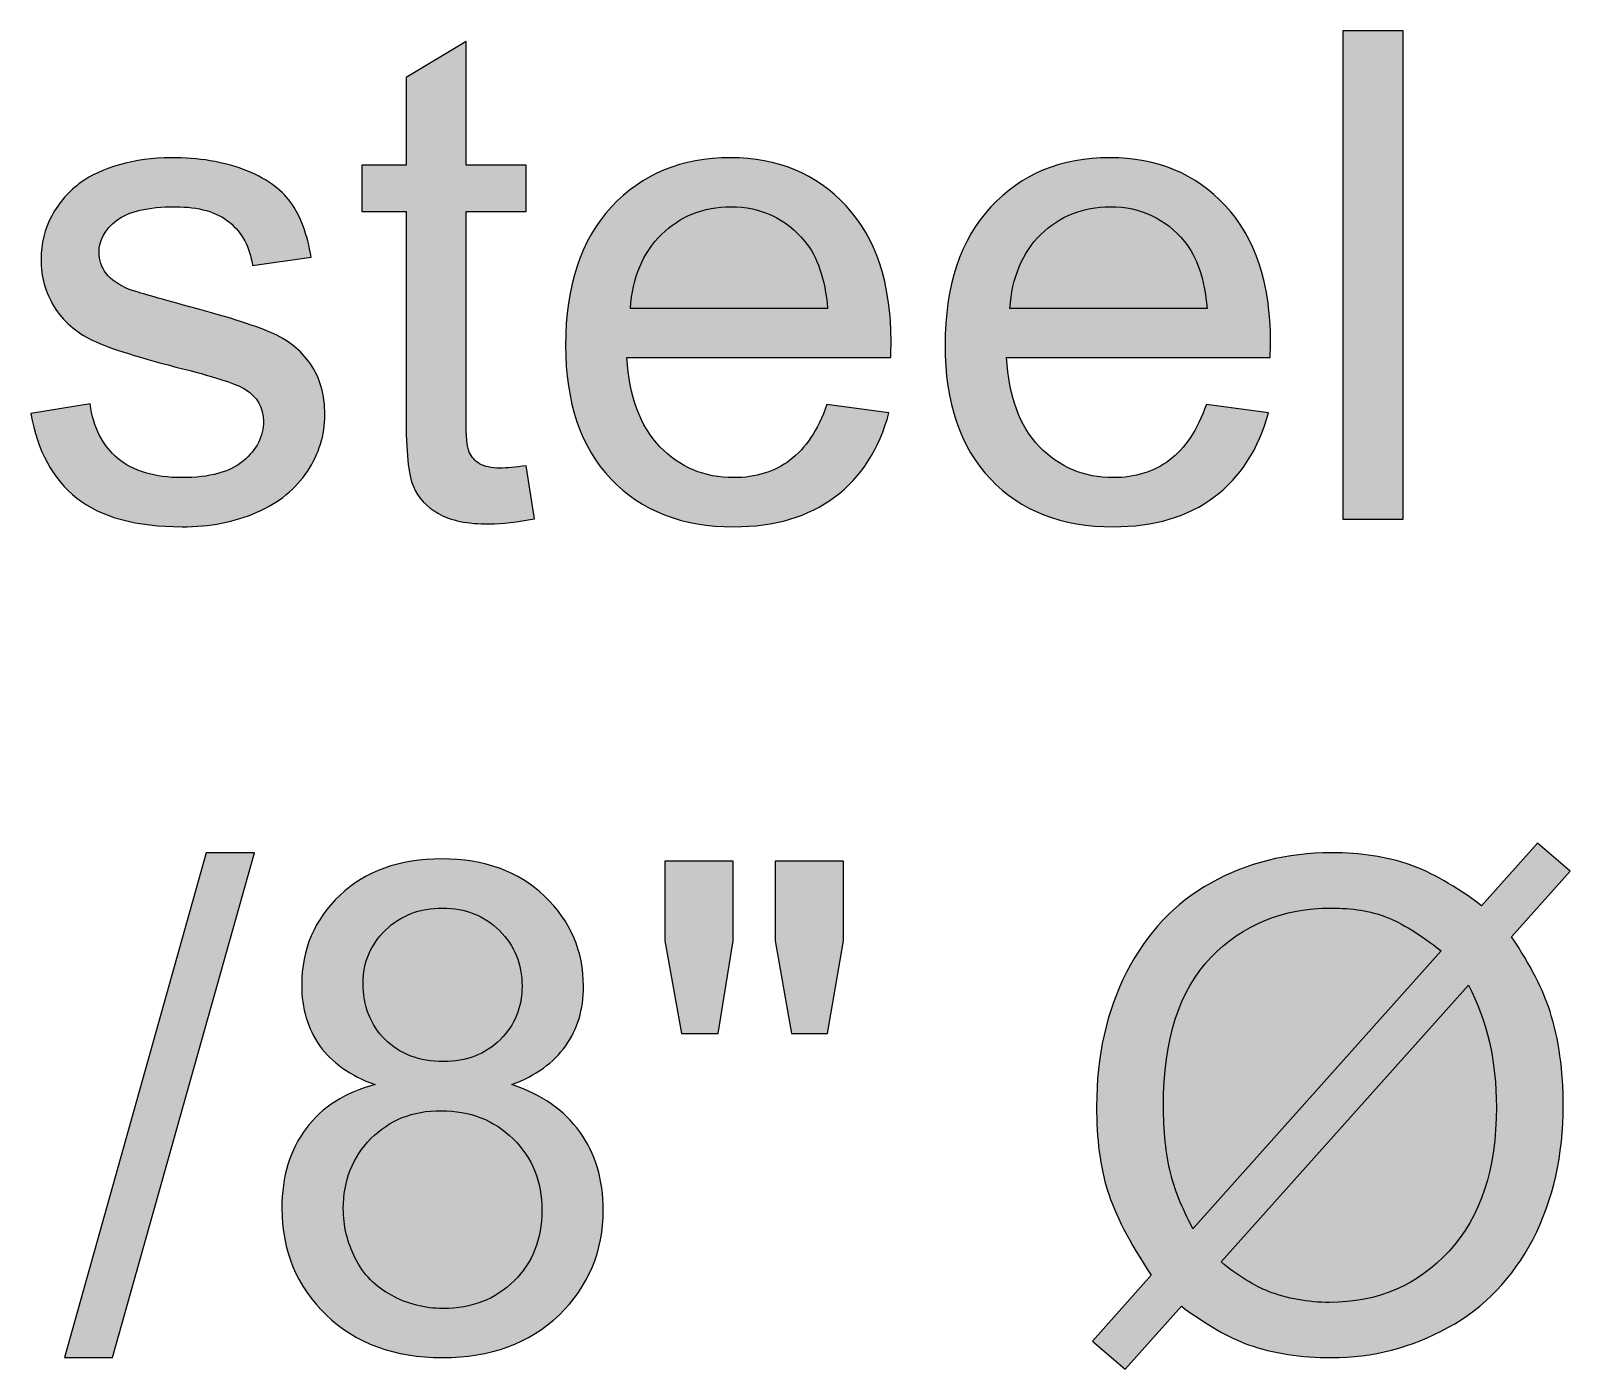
# Model space of a CAD drawing. Extents: x -3.7 to 85.1, y -41.7 to 15.
# Drawn here: x 64.644 to 68.426, y -34.298 to -31.009 of the extents above; entities that cross this region are included whole.
import ezdxf

# ---------------------------------------------------------------- set-up
doc = ezdxf.new("R2010")
doc.units = 0
doc.header["$MEASUREMENT"] = 0
doc.layers.add('LAYER_1', color=7, linetype='CONTINUOUS')

msp = doc.modelspace()

# ---------------------------------------------------------------- hatches: boundary and pattern name
at = {"layer": 'LAYER_1'}
h = msp.add_hatch(color=250, dxfattribs=at)
edge = h.paths.add_edge_path()
edge.add_spline(control_points=[(67.868, -32.2096), (67.868, -32.2096), (67.868, -31.0094), (67.868, -31.0094), (67.868, -31.0094), (68.0156, -31.0094), (68.0156, -31.0094), (68.0156, -31.0094), (68.0156, -32.2096), (68.0156, -32.2096), (68.0156, -32.2096), (67.868, -32.2096), (67.868, -32.2096)], knot_values=[0, 0, 0, 0, 0.25, 0.25, 0.25, 0.5, 0.5, 0.5, 0.75, 0.75, 0.75, 1, 1, 1, 1], degree=3, periodic=1)
h = msp.add_hatch(color=250, dxfattribs=at)
edge = h.paths.add_edge_path()
edge.add_spline(control_points=[(65.8612, -32.0781), (65.8612, -32.0781), (65.8814, -32.2082), (65.8814, -32.2082), (65.84, -32.2169), (65.8028, -32.2213), (65.7704, -32.2213), (65.7171, -32.2213), (65.6757, -32.2129), (65.6461, -32.1959), (65.6168, -32.1789), (65.5961, -32.1568), (65.5841, -32.1292), (65.572, -32.1015), (65.5662, -32.0433), (65.5662, -31.9548), (65.5662, -31.9548), (65.5662, -31.4536), (65.5662, -31.4536), (65.5662, -31.4536), (65.4572, -31.4536), (65.4572, -31.4536), (65.4572, -31.4536), (65.4572, -31.3396), (65.4572, -31.3396), (65.4572, -31.3396), (65.5662, -31.3396), (65.5662, -31.3396), (65.5662, -31.3396), (65.5662, -31.1244), (65.5662, -31.1244), (65.5662, -31.1244), (65.7137, -31.0359), (65.7137, -31.0359), (65.7137, -31.0359), (65.7137, -31.3396), (65.7137, -31.3396), (65.7137, -31.3396), (65.8612, -31.3396), (65.8612, -31.3396), (65.8612, -31.3396), (65.8612, -31.4536), (65.8612, -31.4536), (65.8612, -31.4536), (65.7137, -31.4536), (65.7137, -31.4536), (65.7137, -31.4536), (65.7137, -31.9632), (65.7137, -31.9632), (65.7137, -32.0054), (65.7163, -32.0325), (65.7215, -32.0445), (65.7266, -32.0565), (65.7349, -32.066), (65.7466, -32.0732), (65.7584, -32.0803), (65.7751, -32.0839), (65.797, -32.0839), (65.8132, -32.0839), (65.8347, -32.0819), (65.8612, -32.0781)], knot_values=[0, 0, 0, 0, 0.05, 0.05, 0.05, 0.1, 0.1, 0.1, 0.15, 0.15, 0.15, 0.2, 0.2, 0.2, 0.25, 0.25, 0.25, 0.3, 0.3, 0.3, 0.35, 0.35, 0.35, 0.4, 0.4, 0.4, 0.45, 0.45, 0.45, 0.5, 0.5, 0.5, 0.55, 0.55, 0.55, 0.6, 0.6, 0.6, 0.65, 0.65, 0.65, 0.7, 0.7, 0.7, 0.75, 0.75, 0.75, 0.8, 0.8, 0.8, 0.85, 0.85, 0.85, 0.9, 0.9, 0.9, 0.95, 0.95, 0.95, 1, 1, 1, 1], degree=3, periodic=1)
h = msp.add_hatch(color=250, dxfattribs=at)
edge = h.paths.add_edge_path()
edge.add_spline(control_points=[(64.6442, -31.9498), (64.6442, -31.9498), (64.79, -31.9264), (64.79, -31.9264), (64.7982, -31.9847), (64.8211, -32.0294), (64.8585, -32.0607), (64.896, -32.0917), (64.9485, -32.1074), (65.0155, -32.1074), (65.0834, -32.1074), (65.1337, -32.0937), (65.1666, -32.066), (65.1994, -32.0387), (65.2158, -32.0062), (65.2158, -31.969), (65.2158, -31.9358), (65.2011, -31.9095), (65.1717, -31.8906), (65.151, -31.8775), (65.1008, -31.861), (65.0208, -31.8406), (64.913, -31.8134), (64.8384, -31.79), (64.7965, -31.7701), (64.7548, -31.75), (64.7233, -31.7226), (64.7017, -31.6874), (64.6802, -31.6525), (64.6694, -31.6137), (64.6694, -31.5712), (64.6694, -31.5324), (64.6783, -31.4966), (64.6959, -31.4637), (64.7137, -31.4307), (64.7378, -31.4033), (64.7683, -31.3815), (64.7912, -31.3647), (64.8225, -31.3505), (64.8619, -31.3387), (64.9015, -31.327), (64.9437, -31.3212), (64.9889, -31.3212), (65.0571, -31.3212), (65.1169, -31.3309), (65.1683, -31.3507), (65.22, -31.3703), (65.258, -31.3972), (65.2826, -31.4307), (65.3069, -31.4645), (65.324, -31.5095), (65.3332, -31.5659), (65.3332, -31.5659), (65.1891, -31.5861), (65.1891, -31.5861), (65.1826, -31.5408), (65.1636, -31.5053), (65.1323, -31.4799), (65.101, -31.4544), (65.0568, -31.4418), (64.9996, -31.4418), (64.9322, -31.4418), (64.884, -31.453), (64.8551, -31.4754), (64.8264, -31.4978), (64.8119, -31.524), (64.8119, -31.5539), (64.8119, -31.5729), (64.8177, -31.5902), (64.8297, -31.6056), (64.8417, -31.6213), (64.8605, -31.6344), (64.8862, -31.6447), (64.901, -31.6503), (64.944, -31.6629), (65.0161, -31.6824), (65.12, -31.7101), (65.1926, -31.7329), (65.234, -31.7506), (65.2754, -31.7681), (65.3077, -31.7941), (65.3312, -31.8277), (65.3549, -31.8615), (65.3667, -31.9034), (65.3667, -31.9537), (65.3667, -32.0026), (65.3525, -32.0487), (65.3237, -32.092), (65.2949, -32.1353), (65.2536, -32.1689), (65.1996, -32.1926), (65.1454, -32.2163), (65.0843, -32.2281), (65.0161, -32.2281), (64.9032, -32.2281), (64.8169, -32.2046), (64.7577, -32.1579), (64.6984, -32.1109), (64.6607, -32.0417), (64.6442, -31.9498)], knot_values=[0, 0, 0, 0, 0.030303, 0.030303, 0.030303, 0.060606, 0.060606, 0.060606, 0.090909, 0.090909, 0.090909, 0.121212, 0.121212, 0.121212, 0.151515, 0.151515, 0.151515, 0.181818, 0.181818, 0.181818, 0.212121, 0.212121, 0.212121, 0.242424, 0.242424, 0.242424, 0.272727, 0.272727, 0.272727, 0.30303, 0.30303, 0.30303, 0.333333, 0.333333, 0.333333, 0.363636, 0.363636, 0.363636, 0.393939, 0.393939, 0.393939, 0.424242, 0.424242, 0.424242, 0.454545, 0.454545, 0.454545, 0.484848, 0.484848, 0.484848, 0.515152, 0.515152, 0.515152, 0.545455, 0.545455, 0.545455, 0.575758, 0.575758, 0.575758, 0.606061, 0.606061, 0.606061, 0.636364, 0.636364, 0.636364, 0.666667, 0.666667, 0.666667, 0.69697, 0.69697, 0.69697, 0.727273, 0.727273, 0.727273, 0.757576, 0.757576, 0.757576, 0.787879, 0.787879, 0.787879, 0.818182, 0.818182, 0.818182, 0.848485, 0.848485, 0.848485, 0.878788, 0.878788, 0.878788, 0.909091, 0.909091, 0.909091, 0.939394, 0.939394, 0.939394, 0.969697, 0.969697, 0.969697, 1, 1, 1, 1], degree=3, periodic=1)
h = msp.add_hatch(color=250, dxfattribs=at)
edge = h.paths.add_edge_path()
edge.add_spline(control_points=[(66.6002, -31.928), (66.6002, -31.928), (66.7527, -31.9481), (66.7527, -31.9481), (66.729, -32.0367), (66.6845, -32.1057), (66.6197, -32.1546), (66.5549, -32.2035), (66.4723, -32.2281), (66.3714, -32.2281), (66.2445, -32.2281), (66.144, -32.1889), (66.0696, -32.1107), (65.9953, -32.0328), (65.9582, -31.923), (65.9582, -31.7818), (65.9582, -31.636), (65.9956, -31.5226), (66.0708, -31.4421), (66.1459, -31.3614), (66.2434, -31.3212), (66.3633, -31.3212), (66.4792, -31.3212), (66.574, -31.3606), (66.6474, -31.4396), (66.7209, -31.5187), (66.7578, -31.6299), (66.7578, -31.7732), (66.7578, -31.7818), (66.7575, -31.795), (66.7569, -31.8124), (66.7569, -31.8124), (66.109, -31.8124), (66.109, -31.8124), (66.1146, -31.9076), (66.1414, -31.9808), (66.19, -32.0313), (66.2384, -32.0819), (66.2991, -32.1074), (66.3714, -32.1074), (66.4253, -32.1074), (66.4714, -32.0931), (66.5094, -32.0646), (66.5477, -32.0361), (66.5778, -31.9906), (66.6002, -31.928)], knot_values=[0, 0, 0, 0, 0.066667, 0.066667, 0.066667, 0.133333, 0.133333, 0.133333, 0.2, 0.2, 0.2, 0.266667, 0.266667, 0.266667, 0.333333, 0.333333, 0.333333, 0.4, 0.4, 0.4, 0.466667, 0.466667, 0.466667, 0.533333, 0.533333, 0.533333, 0.6, 0.6, 0.6, 0.666667, 0.666667, 0.666667, 0.733333, 0.733333, 0.733333, 0.8, 0.8, 0.8, 0.866667, 0.866667, 0.866667, 0.933333, 0.933333, 0.933333, 1, 1, 1, 1], degree=3, periodic=1)
h = msp.add_hatch(color=250, dxfattribs=at)
edge = h.paths.add_edge_path()
edge.add_spline(control_points=[(67.5325, -31.928), (67.5325, -31.928), (67.6851, -31.9481), (67.6851, -31.9481), (67.6613, -32.0367), (67.6168, -32.1057), (67.552, -32.1546), (67.4872, -32.2035), (67.4045, -32.2281), (67.3037, -32.2281), (67.1768, -32.2281), (67.0763, -32.1889), (67.002, -32.1107), (66.9276, -32.0328), (66.8905, -31.923), (66.8905, -31.7818), (66.8905, -31.636), (66.9279, -31.5226), (67.0031, -31.4421), (67.0783, -31.3614), (67.1757, -31.3212), (67.2956, -31.3212), (67.4116, -31.3212), (67.5062, -31.3606), (67.5797, -31.4396), (67.6532, -31.5187), (67.6901, -31.6299), (67.6901, -31.7732), (67.6901, -31.7818), (67.6898, -31.795), (67.6892, -31.8124), (67.6892, -31.8124), (67.0414, -31.8124), (67.0414, -31.8124), (67.0469, -31.9076), (67.0737, -31.9808), (67.1223, -32.0313), (67.1707, -32.0819), (67.2314, -32.1074), (67.3037, -32.1074), (67.3576, -32.1074), (67.4037, -32.0931), (67.4417, -32.0646), (67.48, -32.0361), (67.5102, -31.9906), (67.5325, -31.928)], knot_values=[0, 0, 0, 0, 0.066667, 0.066667, 0.066667, 0.133333, 0.133333, 0.133333, 0.2, 0.2, 0.2, 0.266667, 0.266667, 0.266667, 0.333333, 0.333333, 0.333333, 0.4, 0.4, 0.4, 0.466667, 0.466667, 0.466667, 0.533333, 0.533333, 0.533333, 0.6, 0.6, 0.6, 0.666667, 0.666667, 0.666667, 0.733333, 0.733333, 0.733333, 0.8, 0.8, 0.8, 0.866667, 0.866667, 0.866667, 0.933333, 0.933333, 0.933333, 1, 1, 1, 1], degree=3, periodic=1)
h = msp.add_hatch(color=250, dxfattribs=at)
edge = h.paths.add_edge_path()
edge.add_spline(control_points=[(66.1174, -31.6916), (66.1174, -31.6916), (66.6019, -31.6916), (66.6019, -31.6916), (66.5954, -31.6184), (66.5768, -31.5637), (66.5462, -31.5271), (66.4997, -31.4704), (66.4387, -31.4418), (66.3641, -31.4418), (66.2965, -31.4418), (66.2398, -31.4645), (66.1937, -31.5098), (66.1479, -31.555), (66.1225, -31.6156), (66.1174, -31.6916)], knot_values=[0, 0, 0, 0, 0.2, 0.2, 0.2, 0.4, 0.4, 0.4, 0.6, 0.6, 0.6, 0.8, 0.8, 0.8, 1, 1, 1, 1], degree=3, periodic=1)
h = msp.add_hatch(color=250, dxfattribs=at)
edge = h.paths.add_edge_path()
edge.add_spline(control_points=[(67.0497, -31.6916), (67.0497, -31.6916), (67.5342, -31.6916), (67.5342, -31.6916), (67.5277, -31.6184), (67.5091, -31.5637), (67.4786, -31.5271), (67.432, -31.4704), (67.371, -31.4418), (67.2964, -31.4418), (67.2288, -31.4418), (67.1721, -31.4645), (67.126, -31.5098), (67.0802, -31.555), (67.0548, -31.6156), (67.0497, -31.6916)], knot_values=[0, 0, 0, 0, 0.2, 0.2, 0.2, 0.4, 0.4, 0.4, 0.6, 0.6, 0.6, 0.8, 0.8, 0.8, 1, 1, 1, 1], degree=3, periodic=1)
h = msp.add_hatch(color=250, dxfattribs=at)
edge = h.paths.add_edge_path()
edge.add_spline(control_points=[(68.2084, -33.1592), (68.2084, -33.1592), (68.3456, -33.0058), (68.3456, -33.0058), (68.3456, -33.0058), (68.4264, -33.0745), (68.4264, -33.0745), (68.4264, -33.0745), (68.2825, -33.2357), (68.2825, -33.2357), (68.3291, -33.3056), (68.3604, -33.3665), (68.3769, -33.419), (68.3984, -33.4877), (68.4093, -33.5649), (68.4093, -33.6498), (68.4093, -33.7727), (68.3845, -33.8823), (68.335, -33.9784), (68.2853, -34.0744), (68.2157, -34.1468), (68.1259, -34.196), (68.0363, -34.2451), (67.941, -34.2698), (67.8402, -34.2698), (67.765, -34.2698), (67.6968, -34.2591), (67.6359, -34.2379), (67.589, -34.2214), (67.5342, -34.1898), (67.4714, -34.1435), (67.4714, -34.1435), (67.3333, -34.2982), (67.3333, -34.2982), (67.3333, -34.2982), (67.2526, -34.2292), (67.2526, -34.2292), (67.2526, -34.2292), (67.3971, -34.0675), (67.3971, -34.0675), (67.3434, -33.9861), (67.3076, -33.9169), (67.2898, -33.8593), (67.2716, -33.8018), (67.2627, -33.7325), (67.2627, -33.6518), (67.2627, -33.5285), (67.2873, -33.4187), (67.3364, -33.3226), (67.3856, -33.2262), (67.4544, -33.1533), (67.5431, -33.1035), (67.6318, -33.0541), (67.7304, -33.0292), (67.839, -33.0292), (67.9122, -33.0292), (67.9762, -33.039), (68.031, -33.0583), (68.0861, -33.0776), (68.145, -33.1111), (68.2084, -33.1592)], knot_values=[0, 0, 0, 0, 0.05, 0.05, 0.05, 0.1, 0.1, 0.1, 0.15, 0.15, 0.15, 0.2, 0.2, 0.2, 0.25, 0.25, 0.25, 0.3, 0.3, 0.3, 0.35, 0.35, 0.35, 0.4, 0.4, 0.4, 0.45, 0.45, 0.45, 0.5, 0.5, 0.5, 0.55, 0.55, 0.55, 0.6, 0.6, 0.6, 0.65, 0.65, 0.65, 0.7, 0.7, 0.7, 0.75, 0.75, 0.75, 0.8, 0.8, 0.8, 0.85, 0.85, 0.85, 0.9, 0.9, 0.9, 0.95, 0.95, 0.95, 1, 1, 1, 1], degree=3, periodic=1)
h = msp.add_hatch(color=250, dxfattribs=at)
edge = h.paths.add_edge_path()
edge.add_spline(control_points=[(64.7267, -34.2698), (64.7267, -34.2698), (65.0753, -33.0292), (65.0753, -33.0292), (65.0753, -33.0292), (65.1942, -33.0292), (65.1942, -33.0292), (65.1942, -33.0292), (64.8454, -34.2698), (64.8454, -34.2698), (64.8454, -34.2698), (64.7267, -34.2698), (64.7267, -34.2698)], knot_values=[0, 0, 0, 0, 0.25, 0.25, 0.25, 0.5, 0.5, 0.5, 0.75, 0.75, 0.75, 1, 1, 1, 1], degree=3, periodic=1)
h = msp.add_hatch(color=250, dxfattribs=at)
edge = h.paths.add_edge_path()
edge.add_spline(control_points=[(65.49, -33.5989), (65.4288, -33.5766), (65.3836, -33.5444), (65.3539, -33.5031), (65.3246, -33.4615), (65.3098, -33.4118), (65.3098, -33.3539), (65.3098, -33.2664), (65.341, -33.1933), (65.4036, -33.1338), (65.4665, -33.0742), (65.5498, -33.0443), (65.6539, -33.0443), (65.7584, -33.0443), (65.8428, -33.0748), (65.9065, -33.1357), (65.9702, -33.1966), (66.0021, -33.2707), (66.0021, -33.3581), (66.0021, -33.4137), (65.9876, -33.4623), (65.9585, -33.5034), (65.9294, -33.5447), (65.8853, -33.5766), (65.8258, -33.5989), (65.8993, -33.6229), (65.9548, -33.6615), (65.9932, -33.7152), (66.0314, -33.7685), (66.0507, -33.8322), (66.0507, -33.9065), (66.0507, -34.009), (66.0144, -34.0951), (65.942, -34.165), (65.8694, -34.2348), (65.7741, -34.2698), (65.6559, -34.2698), (65.5378, -34.2698), (65.4425, -34.2348), (65.3699, -34.1647), (65.2975, -34.0946), (65.2612, -34.0071), (65.2612, -33.9023), (65.2612, -33.8244), (65.281, -33.759), (65.3207, -33.7065), (65.3604, -33.6537), (65.4168, -33.6179), (65.49, -33.5989)], knot_values=[0, 0, 0, 0, 0.0625, 0.0625, 0.0625, 0.125, 0.125, 0.125, 0.1875, 0.1875, 0.1875, 0.25, 0.25, 0.25, 0.3125, 0.3125, 0.3125, 0.375, 0.375, 0.375, 0.4375, 0.4375, 0.4375, 0.5, 0.5, 0.5, 0.5625, 0.5625, 0.5625, 0.625, 0.625, 0.625, 0.6875, 0.6875, 0.6875, 0.75, 0.75, 0.75, 0.8125, 0.8125, 0.8125, 0.875, 0.875, 0.875, 0.9375, 0.9375, 0.9375, 1, 1, 1, 1], degree=3, periodic=1)
h = msp.add_hatch(color=250, dxfattribs=at)
edge = h.paths.add_edge_path()
edge.add_spline(control_points=[(66.2427, -33.4735), (66.2427, -33.4735), (66.2019, -33.2455), (66.2019, -33.2455), (66.2019, -33.2455), (66.2019, -33.0494), (66.2019, -33.0494), (66.2019, -33.0494), (66.3695, -33.0494), (66.3695, -33.0494), (66.3695, -33.0494), (66.3695, -33.2455), (66.3695, -33.2455), (66.3695, -33.2455), (66.3327, -33.4735), (66.3327, -33.4735), (66.3327, -33.4735), (66.2427, -33.4735), (66.2427, -33.4735)], knot_values=[0, 0, 0, 0, 0.166667, 0.166667, 0.166667, 0.333333, 0.333333, 0.333333, 0.5, 0.5, 0.5, 0.666667, 0.666667, 0.666667, 0.833333, 0.833333, 0.833333, 1, 1, 1, 1], degree=3, periodic=1)
h = msp.add_hatch(color=250, dxfattribs=at)
edge = h.paths.add_edge_path()
edge.add_spline(control_points=[(66.5134, -33.4735), (66.5134, -33.4735), (66.4734, -33.2455), (66.4734, -33.2455), (66.4734, -33.2455), (66.4734, -33.0494), (66.4734, -33.0494), (66.4734, -33.0494), (66.641, -33.0494), (66.641, -33.0494), (66.641, -33.0494), (66.641, -33.2455), (66.641, -33.2455), (66.641, -33.2455), (66.6017, -33.4735), (66.6017, -33.4735), (66.6017, -33.4735), (66.5134, -33.4735), (66.5134, -33.4735)], knot_values=[0, 0, 0, 0, 0.166667, 0.166667, 0.166667, 0.333333, 0.333333, 0.333333, 0.5, 0.5, 0.5, 0.666667, 0.666667, 0.666667, 0.833333, 0.833333, 0.833333, 1, 1, 1, 1], degree=3, periodic=1)
h = msp.add_hatch(color=250, dxfattribs=at)
edge = h.paths.add_edge_path()
edge.add_spline(control_points=[(65.4607, -33.3486), (65.4607, -33.4056), (65.4788, -33.4519), (65.5148, -33.488), (65.5511, -33.5241), (65.5987, -33.5422), (65.6576, -33.5422), (65.7149, -33.5422), (65.7613, -33.5243), (65.7973, -33.4886), (65.8333, -33.4528), (65.8512, -33.409), (65.8512, -33.357), (65.8512, -33.3028), (65.8328, -33.2572), (65.7956, -33.2204), (65.7587, -33.1835), (65.7121, -33.165), (65.6559, -33.165), (65.5992, -33.165), (65.5526, -33.1832), (65.5157, -33.2192), (65.479, -33.2552), (65.4607, -33.2983), (65.4607, -33.3486)], knot_values=[0, 0, 0, 0, 0.125, 0.125, 0.125, 0.25, 0.25, 0.25, 0.375, 0.375, 0.375, 0.5, 0.5, 0.5, 0.625, 0.625, 0.625, 0.75, 0.75, 0.75, 0.875, 0.875, 0.875, 1, 1, 1, 1], degree=3, periodic=1)
h = msp.add_hatch(color=250, dxfattribs=at)
edge = h.paths.add_edge_path()
edge.add_spline(control_points=[(68.1093, -33.2701), (68.0576, -33.2295), (68.0128, -33.2019), (67.9742, -33.1871), (67.936, -33.1723), (67.891, -33.165), (67.8393, -33.165), (67.7201, -33.165), (67.6214, -33.2055), (67.5437, -33.2866), (67.4658, -33.3676), (67.427, -33.4886), (67.427, -33.6495), (67.427, -33.7127), (67.4328, -33.769), (67.4448, -33.8179), (67.4535, -33.8546), (67.4717, -33.8995), (67.4993, -33.9529), (67.4993, -33.9529), (68.1093, -33.2701), (68.1093, -33.2701)], knot_values=[0, 0, 0, 0, 0.142857, 0.142857, 0.142857, 0.285714, 0.285714, 0.285714, 0.428571, 0.428571, 0.428571, 0.571429, 0.571429, 0.571429, 0.714286, 0.714286, 0.714286, 0.857143, 0.857143, 0.857143, 1, 1, 1, 1], degree=3, periodic=1)
h = msp.add_hatch(color=250, dxfattribs=at)
edge = h.paths.add_edge_path()
edge.add_spline(control_points=[(68.1763, -33.3545), (68.1763, -33.3545), (67.5687, -34.0347), (67.5687, -34.0347), (67.6108, -34.0692), (67.6496, -34.0932), (67.6848, -34.1069), (67.7312, -34.125), (67.7813, -34.134), (67.8351, -34.134), (67.9539, -34.134), (68.0516, -34.0921), (68.129, -34.008), (68.2064, -33.9238), (68.245, -33.8059), (68.245, -33.6545), (68.245, -33.5408), (68.2221, -33.4411), (68.1763, -33.3545)], knot_values=[0, 0, 0, 0, 0.166667, 0.166667, 0.166667, 0.333333, 0.333333, 0.333333, 0.5, 0.5, 0.5, 0.666667, 0.666667, 0.666667, 0.833333, 0.833333, 0.833333, 1, 1, 1, 1], degree=3, periodic=1)
h = msp.add_hatch(color=250, dxfattribs=at)
edge = h.paths.add_edge_path()
edge.add_spline(control_points=[(65.4121, -33.9035), (65.4121, -33.9456), (65.4218, -33.9861), (65.4413, -34.0255), (65.461, -34.0647), (65.4905, -34.0951), (65.5302, -34.1166), (65.5696, -34.1381), (65.6121, -34.149), (65.657, -34.149), (65.728, -34.149), (65.7862, -34.1264), (65.8316, -34.0812), (65.8772, -34.0359), (65.8999, -33.9784), (65.8999, -33.9084), (65.8999, -33.8375), (65.8764, -33.7788), (65.8297, -33.7325), (65.7828, -33.6861), (65.7236, -33.6629), (65.6523, -33.6629), (65.5825, -33.6629), (65.5252, -33.6858), (65.4799, -33.7316), (65.4347, -33.7775), (65.4121, -33.8347), (65.4121, -33.9035)], knot_values=[0, 0, 0, 0, 0.111111, 0.111111, 0.111111, 0.222222, 0.222222, 0.222222, 0.333333, 0.333333, 0.333333, 0.444444, 0.444444, 0.444444, 0.555556, 0.555556, 0.555556, 0.666667, 0.666667, 0.666667, 0.777778, 0.777778, 0.777778, 0.888889, 0.888889, 0.888889, 1, 1, 1, 1], degree=3, periodic=1)

# ---------------------------------------------------------------- linework, layer by layer
at = {"layer": 'LAYER_1', "color": 250}
for points, knots in [([(67.868, -32.2096), (67.868, -32.2096), (67.868, -31.0094), (67.868, -31.0094), (67.868, -31.0094), (68.0156, -31.0094), (68.0156, -31.0094), (68.0156, -31.0094), (68.0156, -32.2096), (68.0156, -32.2096), (68.0156, -32.2096), (67.868, -32.2096), (67.868, -32.2096)], [0, 0, 0, 0, 0.25, 0.25, 0.25, 0.5, 0.5, 0.5, 0.75, 0.75, 0.75, 1, 1, 1, 1]), ([(65.8612, -32.0781), (65.8612, -32.0781), (65.8814, -32.2082), (65.8814, -32.2082), (65.84, -32.2169), (65.8028, -32.2213), (65.7704, -32.2213), (65.7171, -32.2213), (65.6757, -32.2129), (65.6461, -32.1959), (65.6168, -32.1789), (65.5961, -32.1568), (65.5841, -32.1292), (65.572, -32.1015), (65.5662, -32.0433), (65.5662, -31.9548), (65.5662, -31.9548), (65.5662, -31.4536), (65.5662, -31.4536), (65.5662, -31.4536), (65.4572, -31.4536), (65.4572, -31.4536), (65.4572, -31.4536), (65.4572, -31.3396), (65.4572, -31.3396), (65.4572, -31.3396), (65.5662, -31.3396), (65.5662, -31.3396), (65.5662, -31.3396), (65.5662, -31.1244), (65.5662, -31.1244), (65.5662, -31.1244), (65.7137, -31.0359), (65.7137, -31.0359), (65.7137, -31.0359), (65.7137, -31.3396), (65.7137, -31.3396), (65.7137, -31.3396), (65.8612, -31.3396), (65.8612, -31.3396), (65.8612, -31.3396), (65.8612, -31.4536), (65.8612, -31.4536), (65.8612, -31.4536), (65.7137, -31.4536), (65.7137, -31.4536), (65.7137, -31.4536), (65.7137, -31.9632), (65.7137, -31.9632), (65.7137, -32.0054), (65.7163, -32.0325), (65.7215, -32.0445), (65.7266, -32.0565), (65.7349, -32.066), (65.7466, -32.0732), (65.7584, -32.0803), (65.7751, -32.0839), (65.797, -32.0839), (65.8132, -32.0839), (65.8347, -32.0819), (65.8612, -32.0781)], [0, 0, 0, 0, 0.05, 0.05, 0.05, 0.1, 0.1, 0.1, 0.15, 0.15, 0.15, 0.2, 0.2, 0.2, 0.25, 0.25, 0.25, 0.3, 0.3, 0.3, 0.35, 0.35, 0.35, 0.4, 0.4, 0.4, 0.45, 0.45, 0.45, 0.5, 0.5, 0.5, 0.55, 0.55, 0.55, 0.6, 0.6, 0.6, 0.65, 0.65, 0.65, 0.7, 0.7, 0.7, 0.75, 0.75, 0.75, 0.8, 0.8, 0.8, 0.85, 0.85, 0.85, 0.9, 0.9, 0.9, 0.95, 0.95, 0.95, 1, 1, 1, 1]), ([(64.6442, -31.9498), (64.6442, -31.9498), (64.79, -31.9264), (64.79, -31.9264), (64.7982, -31.9847), (64.8211, -32.0294), (64.8585, -32.0607), (64.896, -32.0917), (64.9485, -32.1074), (65.0155, -32.1074), (65.0834, -32.1074), (65.1337, -32.0937), (65.1666, -32.066), (65.1994, -32.0387), (65.2158, -32.0062), (65.2158, -31.969), (65.2158, -31.9358), (65.2011, -31.9095), (65.1717, -31.8906), (65.151, -31.8775), (65.1008, -31.861), (65.0208, -31.8406), (64.913, -31.8134), (64.8384, -31.79), (64.7965, -31.7701), (64.7548, -31.75), (64.7233, -31.7226), (64.7017, -31.6874), (64.6802, -31.6525), (64.6694, -31.6137), (64.6694, -31.5712), (64.6694, -31.5324), (64.6783, -31.4966), (64.6959, -31.4637), (64.7137, -31.4307), (64.7378, -31.4033), (64.7683, -31.3815), (64.7912, -31.3647), (64.8225, -31.3505), (64.8619, -31.3387), (64.9015, -31.327), (64.9437, -31.3212), (64.9889, -31.3212), (65.0571, -31.3212), (65.1169, -31.3309), (65.1683, -31.3507), (65.22, -31.3703), (65.258, -31.3972), (65.2826, -31.4307), (65.3069, -31.4645), (65.324, -31.5095), (65.3332, -31.5659), (65.3332, -31.5659), (65.1891, -31.5861), (65.1891, -31.5861), (65.1826, -31.5408), (65.1636, -31.5053), (65.1323, -31.4799), (65.101, -31.4544), (65.0568, -31.4418), (64.9996, -31.4418), (64.9322, -31.4418), (64.884, -31.453), (64.8551, -31.4754), (64.8264, -31.4978), (64.8119, -31.524), (64.8119, -31.5539), (64.8119, -31.5729), (64.8177, -31.5902), (64.8297, -31.6056), (64.8417, -31.6213), (64.8605, -31.6344), (64.8862, -31.6447), (64.901, -31.6503), (64.944, -31.6629), (65.0161, -31.6824), (65.12, -31.7101), (65.1926, -31.7329), (65.234, -31.7506), (65.2754, -31.7681), (65.3077, -31.7941), (65.3312, -31.8277), (65.3549, -31.8615), (65.3667, -31.9034), (65.3667, -31.9537), (65.3667, -32.0026), (65.3525, -32.0487), (65.3237, -32.092), (65.2949, -32.1353), (65.2536, -32.1689), (65.1996, -32.1926), (65.1454, -32.2163), (65.0843, -32.2281), (65.0161, -32.2281), (64.9032, -32.2281), (64.8169, -32.2046), (64.7577, -32.1579), (64.6984, -32.1109), (64.6607, -32.0417), (64.6442, -31.9498)], [0, 0, 0, 0, 0.030303, 0.030303, 0.030303, 0.060606, 0.060606, 0.060606, 0.090909, 0.090909, 0.090909, 0.121212, 0.121212, 0.121212, 0.151515, 0.151515, 0.151515, 0.181818, 0.181818, 0.181818, 0.212121, 0.212121, 0.212121, 0.242424, 0.242424, 0.242424, 0.272727, 0.272727, 0.272727, 0.30303, 0.30303, 0.30303, 0.333333, 0.333333, 0.333333, 0.363636, 0.363636, 0.363636, 0.393939, 0.393939, 0.393939, 0.424242, 0.424242, 0.424242, 0.454545, 0.454545, 0.454545, 0.484848, 0.484848, 0.484848, 0.515152, 0.515152, 0.515152, 0.545455, 0.545455, 0.545455, 0.575758, 0.575758, 0.575758, 0.606061, 0.606061, 0.606061, 0.636364, 0.636364, 0.636364, 0.666667, 0.666667, 0.666667, 0.69697, 0.69697, 0.69697, 0.727273, 0.727273, 0.727273, 0.757576, 0.757576, 0.757576, 0.787879, 0.787879, 0.787879, 0.818182, 0.818182, 0.818182, 0.848485, 0.848485, 0.848485, 0.878788, 0.878788, 0.878788, 0.909091, 0.909091, 0.909091, 0.939394, 0.939394, 0.939394, 0.969697, 0.969697, 0.969697, 1, 1, 1, 1]), ([(66.6002, -31.928), (66.6002, -31.928), (66.7527, -31.9481), (66.7527, -31.9481), (66.729, -32.0367), (66.6845, -32.1057), (66.6197, -32.1546), (66.5549, -32.2035), (66.4723, -32.2281), (66.3714, -32.2281), (66.2445, -32.2281), (66.144, -32.1889), (66.0696, -32.1107), (65.9953, -32.0328), (65.9582, -31.923), (65.9582, -31.7818), (65.9582, -31.636), (65.9956, -31.5226), (66.0708, -31.4421), (66.1459, -31.3614), (66.2434, -31.3212), (66.3633, -31.3212), (66.4792, -31.3212), (66.574, -31.3606), (66.6474, -31.4396), (66.7209, -31.5187), (66.7578, -31.6299), (66.7578, -31.7732), (66.7578, -31.7818), (66.7575, -31.795), (66.7569, -31.8124), (66.7569, -31.8124), (66.109, -31.8124), (66.109, -31.8124), (66.1146, -31.9076), (66.1414, -31.9808), (66.19, -32.0313), (66.2384, -32.0819), (66.2991, -32.1074), (66.3714, -32.1074), (66.4253, -32.1074), (66.4714, -32.0931), (66.5094, -32.0646), (66.5477, -32.0361), (66.5778, -31.9906), (66.6002, -31.928)], [0, 0, 0, 0, 0.066667, 0.066667, 0.066667, 0.133333, 0.133333, 0.133333, 0.2, 0.2, 0.2, 0.266667, 0.266667, 0.266667, 0.333333, 0.333333, 0.333333, 0.4, 0.4, 0.4, 0.466667, 0.466667, 0.466667, 0.533333, 0.533333, 0.533333, 0.6, 0.6, 0.6, 0.666667, 0.666667, 0.666667, 0.733333, 0.733333, 0.733333, 0.8, 0.8, 0.8, 0.866667, 0.866667, 0.866667, 0.933333, 0.933333, 0.933333, 1, 1, 1, 1]), ([(67.5325, -31.928), (67.5325, -31.928), (67.6851, -31.9481), (67.6851, -31.9481), (67.6613, -32.0367), (67.6168, -32.1057), (67.552, -32.1546), (67.4872, -32.2035), (67.4045, -32.2281), (67.3037, -32.2281), (67.1768, -32.2281), (67.0763, -32.1889), (67.002, -32.1107), (66.9276, -32.0328), (66.8905, -31.923), (66.8905, -31.7818), (66.8905, -31.636), (66.9279, -31.5226), (67.0031, -31.4421), (67.0783, -31.3614), (67.1757, -31.3212), (67.2956, -31.3212), (67.4116, -31.3212), (67.5062, -31.3606), (67.5797, -31.4396), (67.6532, -31.5187), (67.6901, -31.6299), (67.6901, -31.7732), (67.6901, -31.7818), (67.6898, -31.795), (67.6892, -31.8124), (67.6892, -31.8124), (67.0414, -31.8124), (67.0414, -31.8124), (67.0469, -31.9076), (67.0737, -31.9808), (67.1223, -32.0313), (67.1707, -32.0819), (67.2314, -32.1074), (67.3037, -32.1074), (67.3576, -32.1074), (67.4037, -32.0931), (67.4417, -32.0646), (67.48, -32.0361), (67.5102, -31.9906), (67.5325, -31.928)], [0, 0, 0, 0, 0.066667, 0.066667, 0.066667, 0.133333, 0.133333, 0.133333, 0.2, 0.2, 0.2, 0.266667, 0.266667, 0.266667, 0.333333, 0.333333, 0.333333, 0.4, 0.4, 0.4, 0.466667, 0.466667, 0.466667, 0.533333, 0.533333, 0.533333, 0.6, 0.6, 0.6, 0.666667, 0.666667, 0.666667, 0.733333, 0.733333, 0.733333, 0.8, 0.8, 0.8, 0.866667, 0.866667, 0.866667, 0.933333, 0.933333, 0.933333, 1, 1, 1, 1]), ([(66.1174, -31.6916), (66.1174, -31.6916), (66.6019, -31.6916), (66.6019, -31.6916), (66.5954, -31.6184), (66.5768, -31.5637), (66.5462, -31.5271), (66.4997, -31.4704), (66.4387, -31.4418), (66.3641, -31.4418), (66.2965, -31.4418), (66.2398, -31.4645), (66.1937, -31.5098), (66.1479, -31.555), (66.1225, -31.6156), (66.1174, -31.6916)], [0, 0, 0, 0, 0.2, 0.2, 0.2, 0.4, 0.4, 0.4, 0.6, 0.6, 0.6, 0.8, 0.8, 0.8, 1, 1, 1, 1]), ([(67.0497, -31.6916), (67.0497, -31.6916), (67.5342, -31.6916), (67.5342, -31.6916), (67.5277, -31.6184), (67.5091, -31.5637), (67.4786, -31.5271), (67.432, -31.4704), (67.371, -31.4418), (67.2964, -31.4418), (67.2288, -31.4418), (67.1721, -31.4645), (67.126, -31.5098), (67.0802, -31.555), (67.0548, -31.6156), (67.0497, -31.6916)], [0, 0, 0, 0, 0.2, 0.2, 0.2, 0.4, 0.4, 0.4, 0.6, 0.6, 0.6, 0.8, 0.8, 0.8, 1, 1, 1, 1]), ([(68.2084, -33.1592), (68.2084, -33.1592), (68.3456, -33.0058), (68.3456, -33.0058), (68.3456, -33.0058), (68.4264, -33.0745), (68.4264, -33.0745), (68.4264, -33.0745), (68.2825, -33.2357), (68.2825, -33.2357), (68.3291, -33.3056), (68.3604, -33.3665), (68.3769, -33.419), (68.3984, -33.4877), (68.4093, -33.5649), (68.4093, -33.6498), (68.4093, -33.7727), (68.3845, -33.8823), (68.335, -33.9784), (68.2853, -34.0744), (68.2157, -34.1468), (68.1259, -34.196), (68.0363, -34.2451), (67.941, -34.2698), (67.8402, -34.2698), (67.765, -34.2698), (67.6968, -34.2591), (67.6359, -34.2379), (67.589, -34.2214), (67.5342, -34.1898), (67.4714, -34.1435), (67.4714, -34.1435), (67.3333, -34.2982), (67.3333, -34.2982), (67.3333, -34.2982), (67.2526, -34.2292), (67.2526, -34.2292), (67.2526, -34.2292), (67.3971, -34.0675), (67.3971, -34.0675), (67.3434, -33.9861), (67.3076, -33.9169), (67.2898, -33.8593), (67.2716, -33.8018), (67.2627, -33.7325), (67.2627, -33.6518), (67.2627, -33.5285), (67.2873, -33.4187), (67.3364, -33.3226), (67.3856, -33.2262), (67.4544, -33.1533), (67.5431, -33.1035), (67.6318, -33.0541), (67.7304, -33.0292), (67.839, -33.0292), (67.9122, -33.0292), (67.9762, -33.039), (68.031, -33.0583), (68.0861, -33.0776), (68.145, -33.1111), (68.2084, -33.1592)], [0, 0, 0, 0, 0.05, 0.05, 0.05, 0.1, 0.1, 0.1, 0.15, 0.15, 0.15, 0.2, 0.2, 0.2, 0.25, 0.25, 0.25, 0.3, 0.3, 0.3, 0.35, 0.35, 0.35, 0.4, 0.4, 0.4, 0.45, 0.45, 0.45, 0.5, 0.5, 0.5, 0.55, 0.55, 0.55, 0.6, 0.6, 0.6, 0.65, 0.65, 0.65, 0.7, 0.7, 0.7, 0.75, 0.75, 0.75, 0.8, 0.8, 0.8, 0.85, 0.85, 0.85, 0.9, 0.9, 0.9, 0.95, 0.95, 0.95, 1, 1, 1, 1]), ([(64.7267, -34.2698), (64.7267, -34.2698), (65.0753, -33.0292), (65.0753, -33.0292), (65.0753, -33.0292), (65.1942, -33.0292), (65.1942, -33.0292), (65.1942, -33.0292), (64.8454, -34.2698), (64.8454, -34.2698), (64.8454, -34.2698), (64.7267, -34.2698), (64.7267, -34.2698)], [0, 0, 0, 0, 0.25, 0.25, 0.25, 0.5, 0.5, 0.5, 0.75, 0.75, 0.75, 1, 1, 1, 1]), ([(65.49, -33.5989), (65.4288, -33.5766), (65.3836, -33.5444), (65.3539, -33.5031), (65.3246, -33.4615), (65.3098, -33.4118), (65.3098, -33.3539), (65.3098, -33.2664), (65.341, -33.1933), (65.4036, -33.1338), (65.4665, -33.0742), (65.5498, -33.0443), (65.6539, -33.0443), (65.7584, -33.0443), (65.8428, -33.0748), (65.9065, -33.1357), (65.9702, -33.1966), (66.0021, -33.2707), (66.0021, -33.3581), (66.0021, -33.4137), (65.9876, -33.4623), (65.9585, -33.5034), (65.9294, -33.5447), (65.8853, -33.5766), (65.8258, -33.5989), (65.8993, -33.6229), (65.9548, -33.6615), (65.9932, -33.7152), (66.0314, -33.7685), (66.0507, -33.8322), (66.0507, -33.9065), (66.0507, -34.009), (66.0144, -34.0951), (65.942, -34.165), (65.8694, -34.2348), (65.7741, -34.2698), (65.6559, -34.2698), (65.5378, -34.2698), (65.4425, -34.2348), (65.3699, -34.1647), (65.2975, -34.0946), (65.2612, -34.0071), (65.2612, -33.9023), (65.2612, -33.8244), (65.281, -33.759), (65.3207, -33.7065), (65.3604, -33.6537), (65.4168, -33.6179), (65.49, -33.5989)], [0, 0, 0, 0, 0.0625, 0.0625, 0.0625, 0.125, 0.125, 0.125, 0.1875, 0.1875, 0.1875, 0.25, 0.25, 0.25, 0.3125, 0.3125, 0.3125, 0.375, 0.375, 0.375, 0.4375, 0.4375, 0.4375, 0.5, 0.5, 0.5, 0.5625, 0.5625, 0.5625, 0.625, 0.625, 0.625, 0.6875, 0.6875, 0.6875, 0.75, 0.75, 0.75, 0.8125, 0.8125, 0.8125, 0.875, 0.875, 0.875, 0.9375, 0.9375, 0.9375, 1, 1, 1, 1]), ([(66.2427, -33.4735), (66.2427, -33.4735), (66.2019, -33.2455), (66.2019, -33.2455), (66.2019, -33.2455), (66.2019, -33.0494), (66.2019, -33.0494), (66.2019, -33.0494), (66.3695, -33.0494), (66.3695, -33.0494), (66.3695, -33.0494), (66.3695, -33.2455), (66.3695, -33.2455), (66.3695, -33.2455), (66.3327, -33.4735), (66.3327, -33.4735), (66.3327, -33.4735), (66.2427, -33.4735), (66.2427, -33.4735)], [0, 0, 0, 0, 0.166667, 0.166667, 0.166667, 0.333333, 0.333333, 0.333333, 0.5, 0.5, 0.5, 0.666667, 0.666667, 0.666667, 0.833333, 0.833333, 0.833333, 1, 1, 1, 1]), ([(66.5134, -33.4735), (66.5134, -33.4735), (66.4734, -33.2455), (66.4734, -33.2455), (66.4734, -33.2455), (66.4734, -33.0494), (66.4734, -33.0494), (66.4734, -33.0494), (66.641, -33.0494), (66.641, -33.0494), (66.641, -33.0494), (66.641, -33.2455), (66.641, -33.2455), (66.641, -33.2455), (66.6017, -33.4735), (66.6017, -33.4735), (66.6017, -33.4735), (66.5134, -33.4735), (66.5134, -33.4735)], [0, 0, 0, 0, 0.166667, 0.166667, 0.166667, 0.333333, 0.333333, 0.333333, 0.5, 0.5, 0.5, 0.666667, 0.666667, 0.666667, 0.833333, 0.833333, 0.833333, 1, 1, 1, 1]), ([(65.4607, -33.3486), (65.4607, -33.4056), (65.4788, -33.4519), (65.5148, -33.488), (65.5511, -33.5241), (65.5987, -33.5422), (65.6576, -33.5422), (65.7149, -33.5422), (65.7613, -33.5243), (65.7973, -33.4886), (65.8333, -33.4528), (65.8512, -33.409), (65.8512, -33.357), (65.8512, -33.3028), (65.8328, -33.2572), (65.7956, -33.2204), (65.7587, -33.1835), (65.7121, -33.165), (65.6559, -33.165), (65.5992, -33.165), (65.5526, -33.1832), (65.5157, -33.2192), (65.479, -33.2552), (65.4607, -33.2983), (65.4607, -33.3486)], [0, 0, 0, 0, 0.125, 0.125, 0.125, 0.25, 0.25, 0.25, 0.375, 0.375, 0.375, 0.5, 0.5, 0.5, 0.625, 0.625, 0.625, 0.75, 0.75, 0.75, 0.875, 0.875, 0.875, 1, 1, 1, 1]), ([(68.1093, -33.2701), (68.0576, -33.2295), (68.0128, -33.2019), (67.9742, -33.1871), (67.936, -33.1723), (67.891, -33.165), (67.8393, -33.165), (67.7201, -33.165), (67.6214, -33.2055), (67.5437, -33.2866), (67.4658, -33.3676), (67.427, -33.4886), (67.427, -33.6495), (67.427, -33.7127), (67.4328, -33.769), (67.4448, -33.8179), (67.4535, -33.8546), (67.4717, -33.8995), (67.4993, -33.9529), (67.4993, -33.9529), (68.1093, -33.2701), (68.1093, -33.2701)], [0, 0, 0, 0, 0.142857, 0.142857, 0.142857, 0.285714, 0.285714, 0.285714, 0.428571, 0.428571, 0.428571, 0.571429, 0.571429, 0.571429, 0.714286, 0.714286, 0.714286, 0.857143, 0.857143, 0.857143, 1, 1, 1, 1]), ([(68.1763, -33.3545), (68.1763, -33.3545), (67.5687, -34.0347), (67.5687, -34.0347), (67.6108, -34.0692), (67.6496, -34.0932), (67.6848, -34.1069), (67.7312, -34.125), (67.7813, -34.134), (67.8351, -34.134), (67.9539, -34.134), (68.0516, -34.0921), (68.129, -34.008), (68.2064, -33.9238), (68.245, -33.8059), (68.245, -33.6545), (68.245, -33.5408), (68.2221, -33.4411), (68.1763, -33.3545)], [0, 0, 0, 0, 0.166667, 0.166667, 0.166667, 0.333333, 0.333333, 0.333333, 0.5, 0.5, 0.5, 0.666667, 0.666667, 0.666667, 0.833333, 0.833333, 0.833333, 1, 1, 1, 1]), ([(65.4121, -33.9035), (65.4121, -33.9456), (65.4218, -33.9861), (65.4413, -34.0255), (65.461, -34.0647), (65.4905, -34.0951), (65.5302, -34.1166), (65.5696, -34.1381), (65.6121, -34.149), (65.657, -34.149), (65.728, -34.149), (65.7862, -34.1264), (65.8316, -34.0812), (65.8772, -34.0359), (65.8999, -33.9784), (65.8999, -33.9084), (65.8999, -33.8375), (65.8764, -33.7788), (65.8297, -33.7325), (65.7828, -33.6861), (65.7236, -33.6629), (65.6523, -33.6629), (65.5825, -33.6629), (65.5252, -33.6858), (65.4799, -33.7316), (65.4347, -33.7775), (65.4121, -33.8347), (65.4121, -33.9035)], [0, 0, 0, 0, 0.111111, 0.111111, 0.111111, 0.222222, 0.222222, 0.222222, 0.333333, 0.333333, 0.333333, 0.444444, 0.444444, 0.444444, 0.555556, 0.555556, 0.555556, 0.666667, 0.666667, 0.666667, 0.777778, 0.777778, 0.777778, 0.888889, 0.888889, 0.888889, 1, 1, 1, 1])]:
    msp.add_open_spline(points, degree=3, knots=knots, dxfattribs=at)

doc.saveas('drawing.dxf')
